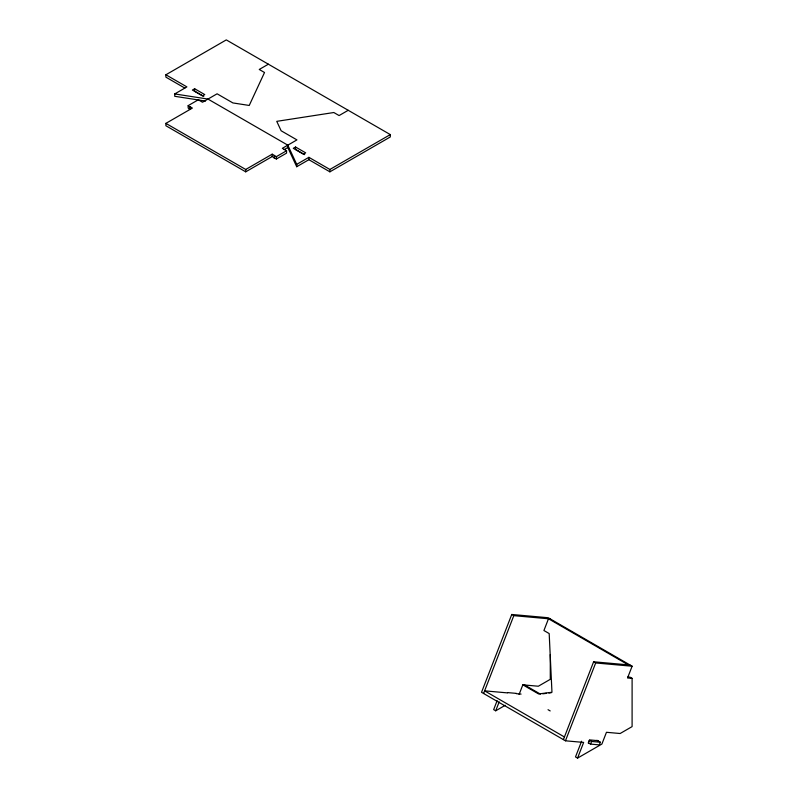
<?xml version="1.0" encoding="UTF-8"?>
<svg xmlns="http://www.w3.org/2000/svg" width="798" height="798" viewBox="0 0 798 798"><rect width="100%" height="100%" fill="white"/><g stroke="black" fill="none" stroke-linecap="round" stroke-linejoin="round"><path stroke-width="1.2" d="M550.281 654.589L550.281 679.327L538.321 686.23L522.83 684.834L519.099 694.45M627.777 676.993L630.051 677.193L632.106 678.38L632.096 726.609L620.136 733.512L606.46 732.295L601.892 744.055L577.562 758.1L575.508 756.913L581.592 741.232M632.106 678.38L627.547 677.981L632.116 666.22L548.226 617.742L511.757 614.47L481.533 692.305L565.453 740.803L583.647 742.419L577.562 758.1M483.588 693.492L513.812 615.657L550.281 618.929L548.485 618.759L543.927 630.52L549.184 633.562L551.967 692.245L538.63 693.961L522.83 684.834M497.134 700.654L493.663 709.612L495.708 710.799L505.234 705.302M495.708 710.799L499.189 701.841M563.398 739.616L593.622 661.781L630.071 665.043M565.453 740.803L595.677 662.968L632.116 666.22M596.934 740.265L600.355 742.24L599.328 744.883L590.56 744.105L588.345 743.018L589.523 739.906L598.291 740.694M590.56 744.105L591.587 741.462L600.355 742.24M184.797 88.059L165.884 77.147L165.884 74.773L226.293 39.9L390.302 134.593L390.302 136.957L329.893 171.829L308.876 159.7L296.716 166.722L287.809 147.53L287.809 145.166L207.969 99.072L174.732 93.935L174.732 96.299L205.515 101.067M174.732 93.935L186.902 86.902L165.884 74.773M194.652 88.748L192.378 90.064L202.502 95.91L204.777 94.593L194.652 88.748L194.652 91.122L203.769 96.378M189.525 109.326L189.984 106.693L189.525 109.326L188.158 108.009L188.158 105.645L198.283 99.8L202.502 102.234L217.096 93.805L232.896 102.932L249.235 105.456L264.517 72.508L259.25 69.466L268.377 64.199M165.884 123.371L245.724 169.465L272.208 154.174L274.602 155.55L274.602 157.924L272.208 156.538L245.724 171.829L165.884 125.745L165.884 123.371L192.378 108.079L189.984 106.693M348.217 110.294L339.09 115.56L333.823 112.518L276.756 121.346L281.135 130.772L296.936 139.899L282.332 148.328L286.552 150.762L286.552 153.136L276.427 158.972L274.153 158.184L274.602 155.55M284.158 149.645L287.809 147.53M274.153 155.819L276.427 156.608L286.552 150.762M295.559 147.012L293.285 148.328L303.41 154.174L305.684 152.857L295.559 147.012L295.559 149.376L304.676 154.642M296.716 166.722L296.716 164.358L308.876 157.326L329.893 169.465L390.302 134.593M542.83 693.811L546.47 693.342M548.894 693.023L551.318 692.714M507.688 692.604L516.456 693.392M507.558 692.893L484.615 690.849L564.425 736.973M516.326 693.681L521.074 694.1M588.345 743.018L589.373 740.364L591.587 741.462M593.622 661.781L595.677 662.968M548.485 618.759L628.295 664.884M511.757 614.47L513.812 615.657M524.605 684.993L540.406 694.12M548.036 709.691L550.191 710.938M188.158 105.645L189.525 106.962M287.809 145.166L296.716 164.358M329.893 169.465L329.893 171.829M308.876 157.326L308.876 159.7M276.427 156.608L276.427 158.972M272.208 154.174L272.208 156.538M245.724 169.465L245.724 171.829"/></g></svg>
